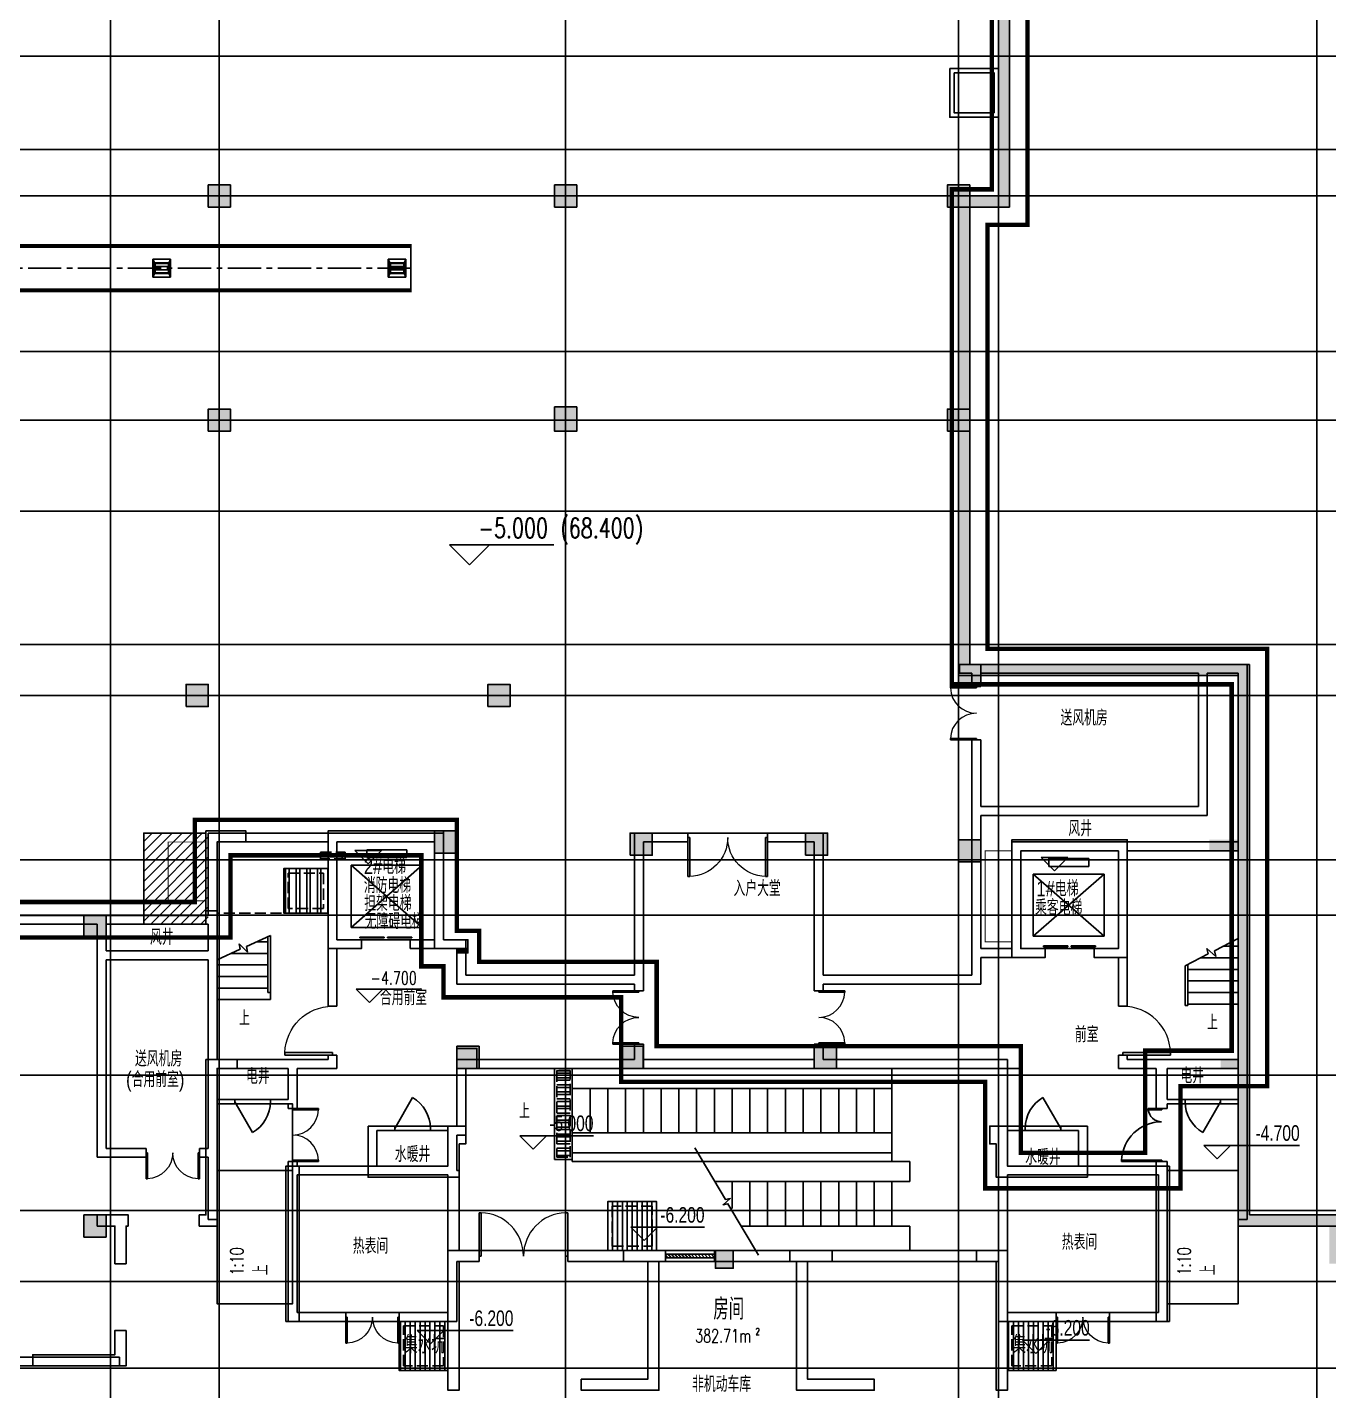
# Model space of a CAD drawing. Extents: x 369444 to 684549, y -549309 to 575337.
# Drawn here: x 578299 to 607611, y 222698 to 253407 of the extents above; entities that cross this region are included whole.
import ezdxf

# ---------------------------------------------------------------- set-up
doc = ezdxf.new("R2010")
doc.units = 0
doc.header["$LTSCALE"] = 1000
doc.header["$MEASUREMENT"] = 0
for name, pattern in [('__DASH', [0.35, 0.25, -0.1]), ('CENTER2', [1.125, 0.75, -0.125, 0.125, -0.125]), ('DASH', [0.35, 0.25, -0.1])]:
    doc.linetypes.add(name, pattern=pattern)
for name, color, linetype in [('COLUMN', 9, 'Continuous'), ('DIM_ELEV', 3, 'Continuous'), ('DIM_IDEN', 3, 'Continuous'), ('DIM_LEAD', 3, 'Continuous'), ('DIM_SYMB', 3, 'Continuous'), ('DOTE', 1, 'Continuous'), ('DUCT-排烟中心线', 5, 'CENTER2'), ('DUCT-排烟法兰', 4, 'Continuous'), ('DUCT-排烟管', 2, 'Continuous'), ('DUCT-排烟管端线', 4, 'Continuous'), ('EVTR', 2, 'Continuous'), ('HS-A-轮廓线-地下室', 3, 'DASH'), ('K-1看线', 123, 'Continuous'), ('PUB_HATCH', 8, 'Continuous'), ('PUB_TEXT', 7, 'Continuous'), ('SPACE', 7, 'Continuous'), ('STAIR', 2, 'Continuous'), ('WALL', 9, 'Continuous'), ('WINDOW', 4, 'Continuous'), ('二期轮廓线', 8, 'DASH'), ('剪力墙', 3, 'Continuous'), ('填充', 8, 'Continuous'), ('房间名称', 72, 'Continuous'), ('排水', 61, 'Continuous'), ('景观场地标高', 4, 'Continuous'), ('洞口上空图层', 211, 'Continuous'), ('砼墙', 151, 'Continuous'), ('车位编号1', 193, 'Continuous'), ('车库集水坑', 60, 'Continuous'), ('防火分区线', 7, 'Continuous'), ('集水坑图层', 125, 'Continuous'), ('风管标注', 3, 'Continuous')]:
    doc.layers.add(name, color=color, linetype=linetype)
doc.styles.add('_HNSJY', font='HNSJY-07.shx', dxfattribs={"width": 0.75, "bigfont": 'HNSJY-HZ.shx'})
doc.styles.add('_TCH_DIM', font='SIMPLEX', dxfattribs={"bigfont": 'GBCBIG'})
doc.styles.add('_TCH_SPACE', font='SIMPLEX', dxfattribs={"height": 5, "bigfont": 'GBCBIG'})
doc.styles.add('HNSJY', font='hnsjy-07.shx', dxfattribs={"width": 0.8, "bigfont": 'hnsjy-hz.shx'})

# ---------------------------------------------------------------- blocks, each defined once
blk = doc.blocks.new('5461g6hh')
at = {"layer": '车库集水坑', "lineweight": -2}
for points in [[(38490947914.04078, 3905346955.3685), (38490949014.04078, 3905346955.3685), (38490949014.04078, 3905345855.3685), (38490947914.04078, 3905345855.3685)], [(38490948014.04078, 3905346855.3685), (38490948914.04078, 3905346855.3685), (38490948914.04078, 3905345955.3685), (38490948014.04078, 3905345955.3685)]]:
    blk.add_lwpolyline(points, close=True, dxfattribs=at)
blk = doc.blocks.new('column500')
h = blk.add_hatch(color=0)
h.dxf.hatch_style = 1
h.paths.add_polyline_path([(-216381, -381440), (-215881, -381440), (-215881, -380940), (-216381, -380940)])
at = {"color": 0}
blk.add_lwpolyline([(-216381, -381440), (-215881, -381440), (-215881, -380940), (-216381, -380940)], close=True, dxfattribs=at)
blk = doc.blocks.new('pppmjkgdfg')
h = blk.add_hatch(color=0)
h.dxf.hatch_style = 1
h.paths.add_polyline_path([(38490942714, 3905318799), (38490942714, 3905319199), (38490943114, 3905319199), (38490943114, 3905318799)])
at = {"color": 0}
blk.add_lwpolyline([(38490942714, 3905318799), (38490942714, 3905319199), (38490943114, 3905319199), (38490943114, 3905318799)], close=True, dxfattribs=at)
blk = doc.blocks.new('550zhuziokjdfsg')
at = {"layer": 'COLUMN', "lineweight": -2, "ltscale": 6}
blk.add_hatch(color=256, dxfattribs=at).paths.add_polyline_path([(38494751395, 3903816098), (38494751895, 3903816098), (38494751895, 3903815548), (38494751395, 3903815548)])
at = {"color": 0}
blk.add_lwpolyline([(38494751395, 3903816098), (38494751895, 3903816098), (38494751895, 3903815548), (38494751395, 3903815548)], close=True, dxfattribs=at)
blk = doc.blocks.new('A$C7B9F235E')
at = {"layer": 'STAIR'}
for p, q in [((-9600, -450), (-9600, 0)), ((-2400, -450), (-2400, 0)), ((-2400, -450), (-9600, -450)), ((-9200, -450), (-9200, -1450)), ((-8800, -450), (-8800, -1450)), ((-8400, -450), (-8400, -1450)), ((-8000, -450), (-8000, -1450)), ((-7600, -450), (-7600, -1450)), ((-7200, -450), (-7200, -1450)), ((-6800, -450), (-6800, -1450)), ((-6400, -450), (-6400, -1450)), ((-6000, -450), (-6000, -1450)), ((-5600, -450), (-5600, -1450)), ((-5200, -450), (-5200, -1450)), ((-4800, -450), (-4800, -1450)), ((-4400, -450), (-4400, -1450)), ((-4000, -1450), (-4000, -450)), ((-3600, -450), (-3600, -1450)), ((-3200, -1450), (-3200, -450)), ((-2800, -1450), (-2800, -450)), ((-2400, -1450), (-2400, -450)), ((-2400, -450), (-2400, -1450)), ((-2400, -1450), (-9600, -1450)), ((-9600, -1900), (-9600, -1450)), ((-2400, -1450), (-2400, -1900)), ((-9600, -1900), (-2400, -1900)), ((-6657, -2100), (-2000, -2100)), ((-2000, -2550), (-2000, -2100)), ((-2000, -2550), (-6389, -2550)), ((-6000, -3155), (-6000, -2550)), ((-5600, -3550), (-5600, -2550)), ((-5200, -3550), (-5200, -2550)), ((-4800, -3550), (-4800, -2550)), ((-4400, -3550), (-4400, -2550)), ((-4000, -3550), (-4000, -2550)), ((-3600, -2550), (-3600, -3550)), ((-3200, -3550), (-3200, -2550)), ((-2800, -2550), (-2800, -3550)), ((-2400, -2550), (-2400, -3550)), ((-2000, -3550), (-5795, -3550)), ((-2000, -3550), (-2000, -4100))]:
    blk.add_line(p, q, dxfattribs=at)
blk = doc.blocks.new('A$C6AC34DE4')
at = {"layer": '集水坑图层', "linetype": '__DASH'}
for points in [[(0, -1600), (2500, -1600), (2500, 0), (0, 0)], [(100, -1500), (900, -1500), (900, -700), (100, -700)]]:
    blk.add_lwpolyline(points, close=True, dxfattribs=at)
at = {"layer": '集水坑图层'}
blk.add_lwpolyline([(0, -1600), (1000, -1600), (1000, -600), (0, -600)], close=True, dxfattribs=at)
blk = doc.blocks.new('$DORLIB2D$00000127')
at = {"color": 0}
for points in [[(-0.533, 0.795), (-0.533, 0.69)], [(-0.033, 0.795), (-0.533, 0.795)], [(-0.033, 0.69), (-0.533, 0.69)], [(-0.033, 0.795), (-0.033, 0.69)], [(0.533, 0.795), (0.033, 0.795)], [(0.033, 0.795), (0.033, 0.69)], [(0.533, 0.69), (0.033, 0.69)], [(0.533, 0.795), (0.533, 0.69)], [(0.5, 0.5), (-0.5, 0.5)]]:
    blk.add_lwpolyline(points, dxfattribs=at)
blk = doc.blocks.new('$DorLib2D$00000001')
for p, q in [((0.45, 0.975), (0.5, 0.975)), ((0.45, 0), (0.45, 0.975)), ((0.5, 0), (0.5, 0.975)), ((0.5, 0), (0.45, 0))]:
    blk.add_line(p, q)
at = {"lineweight": 13}
blk.add_arc((0.475, 0), 0.975, 91.4693, 180, dxfattribs=at)
blk = doc.blocks.new('$DORLIB2D$00000228')
at = {"color": 0, "lineweight": -2}
blk.add_line((0.5, 0), (0, 0.866), dxfattribs=at)
blk.add_arc((0.5, 0), 1, 120, 180, dxfattribs=at)
blk = doc.blocks.new('$DorLib2D$00000002')
for p, q in [((-0.5, 0), (-0.5, 0.4875)), ((-0.475, 0.4875), (-0.5, 0.4875)), ((-0.475, 0), (-0.475, 0.4875)), ((0.475, 0), (0.475, 0.4875)), ((0.475, 0.4875), (0.5, 0.4875)), ((0.5, 0), (0.5, 0.4875)), ((-0.5, 0), (-0.475, 0)), ((0.5, 0), (0.475, 0))]:
    blk.add_line(p, q)
at = {"lineweight": 13}
for centre, start, end in [((-0.4875, 0), 0, 88.53072), ((0.4875, 0), 91.46928, 180)]:
    blk.add_arc(centre, 0.4875, start, end, dxfattribs=at)
blk = doc.blocks.new('$DorLib2D$00000225')
at = {"color": 0}
for p, q in [((0.475, -0.001), (0.475, 0.752)), ((0.475, 0.752), (0.5, 0.752)), ((0.5, -0.001), (0.5, 0.752)), ((-0.5, 0), (-0.5, 0.252)), ((-0.475, 0.252), (-0.5, 0.252)), ((-0.475, 0), (-0.5, 0)), ((-0.475, 0), (-0.475, 0.252)), ((0.475, -0.001), (0.5, -0.001))]:
    blk.add_line(p, q, dxfattribs=at)
for centre, radius, start, end in [((0.505, -0.002), 0.755, 92.2493, 179.7238), ((-0.501, 0.003), 0.251, 359.7899, 84.0974)]:
    blk.add_arc(centre, radius, start, end, dxfattribs=at)
blk = doc.blocks.new('$WINLIB2D$00000039')
at = {"color": 0}
for points in [[(-0.5, 0.5), (-0.5, -0.5)], [(0.5, 0.5), (-0.5, 0.5)], [(0.5, -0.5), (0.5, 0.5)], [(-0.5, 0.167), (0.5, 0.167)], [(-0.452, -0.167), (-0.5, 0.084)], [(-0.384, -0.167), (-0.448, 0.167)], [(-0.316, -0.167), (-0.38, 0.167)], [(-0.248, -0.167), (-0.312, 0.167)], [(-0.18, -0.167), (-0.244, 0.167)], [(-0.112, -0.167), (-0.176, 0.167)], [(-0.044, -0.167), (-0.108, 0.167)], [(0.024, -0.167), (-0.04, 0.167)], [(0.092, -0.167), (0.028, 0.167)], [(0.16, -0.167), (0.096, 0.167)], [(0.228, -0.167), (0.164, 0.167)], [(0.296, -0.167), (0.232, 0.167)], [(0.364, -0.167), (0.3, 0.167)], [(0.432, -0.167), (0.368, 0.167)], [(0.5, -0.167), (0.436, 0.167)], [(-0.5, -0.167), (0.5, -0.167)], [(0.5, -0.5), (-0.5, -0.5)]]:
    blk.add_lwpolyline(points, dxfattribs=at)
blk = doc.blocks.new('N-风管')
at = {"color": 0}
for p, q in [((38489417081.045509, 3905342655.368634, 2600), (38489417129.045509, 3905342566.479745, 2600)), ((38489417481.045509, 3905342655.368634, 2600), (38489417081.045509, 3905342655.368634, 2600)), ((38489417081.045509, 3905342655.368634, 2600), (38489417081.045509, 3905342255.368634, 2600)), ((38489417441.045509, 3905342492.405671, 2600), (38489417129.045509, 3905342492.405671, 2600)), ((38489417441.045509, 3905342566.479745, 2600), (38489417481.045509, 3905342655.368634, 2600)), ((38489417481.045509, 3905342255.368634, 2600), (38489417481.045509, 3905342655.368634, 2600)), ((38489422381.008423, 3905342655.368634, 2600), (38489422429.008423, 3905342566.479745, 2600)), ((38489422781.008423, 3905342655.368634, 2600), (38489422381.008423, 3905342655.368634, 2600)), ((38489422381.008423, 3905342655.368634, 2600), (38489422381.008423, 3905342255.368634, 2600)), ((38489422741.008423, 3905342492.405671, 2600), (38489422429.008423, 3905342492.405671, 2600)), ((38489422741.008423, 3905342566.479745, 2600), (38489422781.008423, 3905342655.368634, 2600)), ((38489422781.008423, 3905342255.368634, 2600), (38489422781.008423, 3905342655.368634, 2600)), ((38489417081.045509, 3905342255.368634, 2600), (38489417129.045509, 3905342344.257523, 2600)), ((38489417441.045509, 3905342418.331597, 2600), (38489417129.045509, 3905342418.331597, 2600)), ((38489417481.045509, 3905342255.368634, 2600), (38489417441.045509, 3905342344.257523, 2600)), ((38489422381.008423, 3905342255.368634, 2600), (38489422429.008423, 3905342344.257523, 2600)), ((38489422741.008423, 3905342418.331597, 2600), (38489422429.008423, 3905342418.331597, 2600)), ((38489422781.008423, 3905342255.368634, 2600), (38489422741.008423, 3905342344.257523, 2600))]:
    blk.add_line(p, q, dxfattribs=at)
at = {"color": 0, "lineweight": 40}
for p, q in [((38489417129.045509, 3905342566.479745, 2600), (38489417129.045509, 3905342344.257523, 2600)), ((38489417129.045509, 3905342566.479745, 2600), (38489417441.045509, 3905342566.479745, 2600)), ((38489417441.045509, 3905342344.257523, 2600), (38489417441.045509, 3905342566.479745, 2600)), ((38489422429.008423, 3905342566.479745, 2600), (38489422429.008423, 3905342344.257523, 2600)), ((38489422429.008423, 3905342566.479745, 2600), (38489422741.008423, 3905342566.479745, 2600)), ((38489422741.008423, 3905342344.257523, 2600), (38489422741.008423, 3905342566.479745, 2600)), ((38489417129.045509, 3905342344.257523, 2600), (38489417441.045509, 3905342344.257523, 2600)), ((38489422429.008423, 3905342344.257523, 2600), (38489422741.008423, 3905342344.257523, 2600))]:
    blk.add_line(p, q, dxfattribs=at)
at = {"color": 0, "linetype": 'Continuous'}
for p, q in [((38489417481.045509, 3905342255.368634, 2600), (38489417081.045509, 3905342255.368634, 2600)), ((38489422781.008423, 3905342255.368634, 2600), (38489422381.008423, 3905342255.368634, 2600))]:
    blk.add_line(p, q, dxfattribs=at)
at = {"layer": 'DUCT-排烟中心线', "color": 0}
blk.add_line((38489422897.127274, 3905342455.368743), (38489410180.783508, 3905342455.368564), dxfattribs=at)
at = {"layer": 'DUCT-排烟法兰', "color": 0}
blk.add_line((38489422897.227257, 3905342995.368743), (38489422897.227257, 3905341915.368743), dxfattribs=at)
at = {"layer": 'DUCT-排烟管', "color": 0, "const_width": 90}
for points in [[(38489422897.127258, 3905342955.368743), (38489410180.783501, 3905342955.368564)], [(38489410180.783524, 3905341955.368564), (38489422897.127274, 3905341955.368743)]]:
    blk.add_lwpolyline(points, dxfattribs=at)
at = {"layer": 'DUCT-排烟管端线', "color": 0}
blk.add_line((38489422897.127274, 3905341955.368743), (38489422897.127258, 3905342955.368743), dxfattribs=at)

msp = doc.modelspace()

# ---------------------------------------------------------------- hatches: boundary and pattern name
at = {"layer": 'PUB_HATCH', "linetype": 'ByBlock'}
for points in [[(600424.5, 259157), (600174.5, 259407), (600174.5, 249607.4), (600424.5, 249357.4)], [(599524.5, 249357.4), (599274.5, 249607.4), (599274.5, 238807), (599524.5, 239057)], [(600424.5, 249357.4), (600174.5, 249607.4), (599274.5, 249607.4), (599524.5, 249357.4)], [(605574.5, 238807), (605824.5, 239057), (599524.5, 239057), (599274.5, 238807)], [(605824.5, 239057), (605574.5, 238807), (605574.5, 226407), (605824.5, 226657)], [(605824.5, 226657), (605574.5, 226407), (614174.5, 226407), (614174.5, 226657)]]:
    msp.add_hatch(color=256, dxfattribs=at).paths.add_polyline_path(points)
at = {"layer": 'WINDOW'}
h = msp.add_hatch(dxfattribs=at)
h.set_pattern_fill('ANSI31', color=8, scale=70, angle=45)
h.set_pattern_definition([(90, (274329.14, -383473.44), (-111.125, 2e-14), [])])
h.paths.add_polyline_path([(592474.5, 225857), (591374.5, 225857), (591374.5, 226957), (592474.5, 226957)])
h = msp.add_hatch(dxfattribs=at)
h.set_pattern_fill('ANSI31', color=8, scale=70, angle=45)
h.set_pattern_definition([(90, (268329.14, -386173.44), (-111.125, 2e-14), [])])
h.paths.add_polyline_path([(586674.5, 223157), (587774.5, 223157), (587774.5, 224257), (586674.5, 224257)])
h = msp.add_hatch(dxfattribs=at)
h.set_pattern_fill('ANSI31', color=8, scale=70, angle=45)
h.set_pattern_definition([(90, (282029.14, -386173.44), (-111.125, 2e-14), [])])
h.paths.add_polyline_path([(600374.5, 223157), (601474.5, 223157), (601474.5, 224257), (600374.5, 224257)])
at = {"layer": '剪力墙'}
h = msp.add_hatch(dxfattribs=at)
h.set_pattern_fill('ANSI31', color=1, scale=100)
h.set_pattern_definition([(45, (365998.08, -201222.58), (-112.2532, 112.2532), [])])
h.paths.add_polyline_path([(580924, 235257), (582374.5, 235257), (582374.5, 233204.5), (580924, 233204.5)])
at = {"layer": '填充'}
h = msp.add_hatch(color=256, dxfattribs=at)
h.dxf.hatch_style = 1
h.paths.add_polyline_path([(605824.5, 235107), (605824.5, 236857), (605574.5, 236857), (605574.5, 235107), (604924.5, 235107), (604924.5, 234857), (605574.5, 234857), (605574.5, 230157), (605174.5, 230157), (605174.5, 229957), (605574.5, 229957), (605574.5, 226407), (607624.5, 226407), (607624.5, 225557), (607874.5, 225557), (607874.5, 226407), (611224.5, 226407), (611224.5, 224657), (611474.5, 224657), (611474.5, 226407), (614174.5, 226407), (614174.5, 223507), (613774.5, 223507), (613774.5, 223257), (614174.5, 223257), (614174.5, 217357), (610924.5, 217357), (610924.5, 218607), (610924.5, 221257), (610674.5, 221257), (610674.5, 218357), (607874.5, 218357), (607874.5, 222157), (607624.5, 222157), (607624.5, 218357), (604024.5, 218357), (604024.5, 222157), (603724.5, 222157), (603724.5, 218357), (600374.5, 218357), (600374.5, 221557), (600124.5, 221557), (600124.5, 218607), (600024.5, 218607), (600024.5, 218357), (600124.5, 218357), (600124.5, 218107), (600393.4, 218107), (600424.5, 218107), (603724.5, 218107), (607874.5, 218107), (610674.5, 218107), (610674.5, 217107), (614474.5, 217107), (614474.5, 223507), (614474.5, 226657), (611474.5, 226657), (607874.5, 226657), (605824.5, 226657), (605824.5, 229957)])
h = msp.add_hatch(color=256, dxfattribs=at)
h.dxf.hatch_style = 1
h.paths.add_polyline_path([(587974.5, 232657), (587974.5, 232557), (588224.5, 232557), (588224.5, 232657)])
at = {"layer": '排水', "linetype": 'DASH'}
h = msp.add_hatch(dxfattribs=at)
h.set_pattern_fill('STEEL', color=252, scale=100, angle=315)
h.set_pattern_definition([(360, (684406, -77016.07), (3e-14, 158.75), []), (360, (684462.13, -76959.94), (3e-14, 158.75), [])])
h.paths.add_polyline_path([(590524.5, 229907), (590224.5, 229907), (590224.5, 227957), (590524.5, 227957)])
at = {"layer": '车位编号1', "ltscale": 6}
msp.add_hatch(color=256, dxfattribs=at).paths.add_polyline_path([(599774.5, 238557), (599774.5, 239057), (599274.5, 239057), (599274.5, 238557)])
msp.add_hatch(color=256, dxfattribs=at).paths.add_polyline_path([(599774.5, 238557), (599774.5, 239057), (599274.5, 239057), (599274.5, 238557)])
at = {"layer": '集水坑图层'}
h = msp.add_hatch(dxfattribs=at)
h.set_pattern_fill('ANSI32', color=256, scale=50, angle=45, style=0)
h.set_pattern_definition([(270, (265269.07, 124904.42), (-238.125, -6e-14), []), (270, (265348.45, 124825.04), (-238.125, -6e-14), [])])
h.paths.add_polyline_path([(585074.5, 233457), (585074.5, 233957), (585074.5, 234457), (584074.5, 234457), (584074.5, 233457)])

# ---------------------------------------------------------------- linework, layer by layer
at = {"layer": 'DIM_ELEV'}
for p, q in [((585976.8, 234568.7), (585676.8, 234868.7)), ((585676.8, 234868.7), (586276.8, 234868.7)), ((585976.8, 234568.7), (586276.8, 234868.7)), ((601432.7, 234407), (601132.7, 234707)), ((601732.7, 234707), (601132.7, 234707)), ((601432.7, 234407), (601732.7, 234707)), ((586004, 231440.3), (585704, 231740.3)), ((585704, 231740.3), (587159.5, 231740.3)), ((586004, 231440.3), (586304, 231740.3)), ((589692.1, 228141), (589392.1, 228441)), ((589392.1, 228441), (591049, 228441)), ((589692.1, 228141), (589992.1, 228441)), ((605098, 227922.4), (604798, 228222.4)), ((604798, 228222.4), (606953.5, 228222.4)), ((605098, 227922.4), (605398, 228222.4)), ((592192.9, 226078.4), (591892.9, 226378.4)), ((591892.9, 226378.4), (593549.7, 226378.4)), ((592192.9, 226078.4), (592492.9, 226378.4)), ((587383.3, 223751.2), (587083.3, 224051.2)), ((587083.3, 224051.2), (589246.3, 224051.2)), ((587383.3, 223751.2), (587683.3, 224051.2)), ((601017, 223534.7), (600717, 223834.7)), ((600717, 223834.7), (602225.1, 223834.7)), ((601017, 223534.7), (601317, 223834.7))]:
    msp.add_line(p, q, dxfattribs=at)
at = {"layer": 'DIM_IDEN'}
msp.add_circle((584391.9, 234308.5), 0, dxfattribs=at)
at = {"layer": 'DIM_LEAD', "const_width": 40}
msp.add_lwpolyline([(585393.6, 234715.9, 1), (585393.6, 234755.9, 1)], format="xyb", close=True, dxfattribs=at)
at = {"layer": 'DIM_SYMB'}
for points in [[(583174.5, 231377, 0, 0, 0), (583174.5, 232247, 80, 0, 0), (583174.5, 232547, 0, 0, 0)], [(604974.5, 231277, 0, 0, 0), (604974.5, 232147, 80, 0, 0), (604974.5, 232447, 0, 0, 0)], [(589691.5, 229002.1, 0, 0, 0), (599163.8, 229002.1, 0, 0, 0), (599163.8, 227001, 0, 0, 0), (594523, 227001, 80, 0, 0), (594223, 227001, 0, 0, 0)], [(583272.2, 225296.1, 0, 0, 0), (583272.2, 226157.5, 80, 0, 0), (583272.2, 226457.5, 0, 0, 0)], [(604606.4, 225296.1, 0, 0, 0), (604606.4, 226157.5, 80, 0, 0), (604606.4, 226457.5, 0, 0, 0)]]:
    msp.add_lwpolyline(points, format="xyseb", dxfattribs=at)
msp.add_lwpolyline([(594769.9, 225749), (594081.2, 226908.6), (593971.4, 226887.9), (594133, 227026.9), (594023.7, 227005.3), (593335, 228164.9)], dxfattribs=at)
at = {"layer": 'DOTE', "color": 8}
for p, q in [((580174.5, 59364.2), (580174.5, 476704.8)), ((582624.5, 59364.2), (582624.5, 476704.8)), ((590424.5, 59364.2), (590424.5, 476704.8)), ((599274.5, 59364.2), (599274.5, 476704.8)), ((607344.5, 59364.2), (607344.5, 476704.8)), ((600174.5, 59364.2), (600174.5, 261807))]:
    msp.add_line(p, q, dxfattribs=at)
at = {"layer": 'DOTE', "color": 8, "lineweight": -2}
for p, q in [((377844.4, 252757), (624570.9, 252757)), ((377844.4, 250657), (624570.9, 250657)), ((377844.4, 249607), (624570.9, 249607)), ((377844.4, 246107), (624570.9, 246107)), ((377844.4, 244557), (624570.9, 244557)), ((377844.4, 242507), (624570.9, 242507)), ((377844.4, 239507), (624570.9, 239507)), ((377844.4, 238357), (624570.9, 238357)), ((377844.4, 234657), (624570.9, 234657)), ((377844.4, 233407), (624570.9, 233407)), ((377844.4, 229807), (624570.9, 229807)), ((377844.4, 226757), (624570.9, 226757)), ((377844.4, 225157), (624570.9, 225157)), ((377844.4, 223207), (624570.9, 223207))]:
    msp.add_line(p, q, dxfattribs=at)
at = {"layer": 'EVTR'}
for p, q in [((585944.5, 234883.1, 0), (586844.5, 234883.1, 0)), ((585944.5, 234708.1, 0), (585944.5, 234883.1, 0)), ((586844.5, 234708.1, 0), (585944.5, 234708.1, 0)), ((586844.5, 234883.1, 0), (586844.5, 234708.1, 0)), ((602204.5, 234683.1, 0), (601304.5, 234683.1, 0)), ((601304.5, 234683.1, 0), (601304.5, 234508.1, 0)), ((602204.5, 234508.1, 0), (602204.5, 234683.1, 0)), ((587194.5, 233133.1, 0), (585594.5, 234533.1, 0)), ((587194.5, 234533.1, 0), (585594.5, 233133.1, 0)), ((585594.5, 234533.1, 0), (587194.5, 234533.1, 0)), ((585594.5, 233133.1, 0), (585594.5, 234533.1, 0)), ((587194.5, 234533.1, 0), (587194.5, 233133.1, 0)), ((600954.5, 232933.1, 0), (602554.5, 234333.1, 0)), ((600954.5, 234333.1, 0), (602554.5, 232933.1, 0)), ((602554.5, 234333.1, 0), (600954.5, 234333.1, 0)), ((600954.5, 234333.1, 0), (600954.5, 232933.1, 0)), ((601304.5, 234508.1, 0), (602204.5, 234508.1, 0)), ((602554.5, 232933.1, 0), (602554.5, 234333.1, 0)), ((587194.5, 233133.1, 0), (585594.5, 233133.1, 0)), ((600954.5, 232933.1, 0), (602554.5, 232933.1, 0))]:
    msp.add_line(p, q, dxfattribs=at)
at = {"layer": 'HS-A-轮廓线-地下室', "lineweight": -2, "ltscale": 8}
msp.add_lwpolyline([(599524.5, 178957), (599524.5, 204707), (600424.5, 204707), (600424.5, 218107), (610674.5, 218107), (610674.5, 217107), (610674.5, 217107), (614474.5, 217107), (614474.5, 226657), (605824.5, 226657), (605824.5, 239057), (599524.5, 239057), (599524.5, 249357.4), (600424.5, 249357.4), (600424.5, 259157)], dxfattribs=at)
at = {"layer": 'K-1看线', "linetype": 'DASH', "elevation": 0}
msp.add_lwpolyline([(585462.6, 234829.4), (585462.6, 234679.4), (584901, 234679.4), (584901, 234829.4)], close=True, dxfattribs=at)
msp.add_lwpolyline([(585462.6, 234829.4), (585462.6, 234679.4), (584901, 234679.4), (584901, 234829.4)], close=True, dxfattribs=at)
at = {"layer": 'STAIR'}
for p, q in [((583774.5, 232950.7), (583238.1, 232706)), ((583459.5, 232807), (583714.5, 232807)), ((583714.5, 231667), (583714.5, 232923.3)), ((583774.5, 231667), (583774.5, 232950.7)), ((583774.5, 231667), (583774.5, 232950.7)), ((605574.5, 232884.9), (605036.7, 232608.9)), ((605574.5, 231407), (605574.5, 232884.9)), ((583092.7, 232639.7), (582574.5, 232403.3)), ((582889.5, 232547), (583714.5, 232547)), ((583260.4, 232572.8), (583071.8, 232764.6)), ((583071.8, 232764.6), (583092.7, 232639.7)), ((583238.1, 232706), (583260.4, 232572.8)), ((604894.6, 232536), (604374.5, 232269.1)), ((605065.1, 232476.9), (604867.9, 232659.8)), ((604867.9, 232659.8), (604894.6, 232536)), ((605036.7, 232608.9), (605065.1, 232476.9)), ((605227.8, 232707), (605574.5, 232707)), ((582574.5, 231507), (582574.5, 232403.3)), ((582574.5, 232287), (583714.5, 232287)), ((604374.5, 231407), (604374.5, 232269.1)), ((604374.5, 231377), (604374.5, 232269.1)), ((604434.5, 231377), (604434.5, 232299.8)), ((604434.5, 232187), (605574.5, 232187)), ((604721.2, 232447), (605574.5, 232447)), ((582574.5, 232027), (583714.5, 232027)), ((604434.5, 231927), (605574.5, 231927)), ((582574.5, 231767), (583714.5, 231767)), ((583714.5, 231667), (583774.5, 231667)), ((583774.5, 231507), (583774.5, 231667)), ((604434.5, 231667), (605574.5, 231667)), ((582574.5, 231507), (583774.5, 231507)), ((604374.5, 231377), (604434.5, 231377)), ((604434.5, 231407), (605574.5, 231407))]:
    msp.add_line(p, q, dxfattribs=at)
msp.add_lwpolyline([(582574.5, 227657), (584274.5, 227657), (584274.5, 229157), (582574.5, 229157)], close=True, dxfattribs=at)
for points in [[(582574.5, 227657), (582574.5, 224657), (584274.5, 224657), (584274.5, 227657), (582574.5, 227657)], [(603974.5, 227657), (603974.5, 224657), (605574.5, 224657), (605574.5, 227657), (603974.5, 227657)]]:
    msp.add_lwpolyline(points, dxfattribs=at)
at = {"layer": 'WALL', "linetype": 'ByBlock'}
for p, q in [((600174.5, 259407), (600174.5, 249607.4)), ((600424.5, 259157), (600424.5, 249357.4)), ((599274.5, 249607.4), (599274.5, 238807)), ((600174.5, 249607.4), (599274.5, 249607.4)), ((599524.5, 249357.4), (599524.5, 239057)), ((600424.5, 249357.4), (599524.5, 249357.4)), ((605824.5, 239057), (599524.5, 239057)), ((605824.5, 239057), (605824.5, 226657)), ((605574.5, 238807), (599274.5, 238807)), ((605574.5, 238807), (605574.5, 226407)), ((605824.5, 226657), (614174.5, 226657)), ((605574.5, 226407), (614174.5, 226407))]:
    msp.add_line(p, q, dxfattribs=at)
at = {"layer": 'WALL'}
for p, q in [((599674.5, 239057), (599294.5, 239057)), ((599294.5, 238857), (599294.5, 239057)), ((604774.5, 239057), (599674.5, 239057)), ((605774.5, 239057), (604774.5, 239057)), ((605774.5, 239057), (605774.5, 234957)), ((599574.5, 238857), (599294.5, 238857)), ((599574.5, 238857), (599574.5, 238557)), ((599774.5, 238557), (599774.5, 238857)), ((604674.5, 238857), (599774.5, 238857)), ((604674.5, 238857), (604674.5, 235857)), ((604874.5, 238857), (604874.5, 235657)), ((605574.5, 238857), (604874.5, 238857)), ((605574.5, 238857), (605574.5, 235057)), ((599574.5, 238557), (599774.5, 238557)), ((599774.5, 237357), (599574.5, 237357)), ((599574.5, 237357), (599574.5, 235757)), ((599774.5, 235857), (599774.5, 237357)), ((599774.5, 235857), (604674.5, 235857)), ((599574.5, 232557), (599574.5, 235757)), ((599774.5, 235657), (604874.5, 235657)), ((599774.5, 232657), (599774.5, 235657)), ((585174.5, 235257), (582374.5, 235257)), ((582374.5, 233404.5), (582374.5, 235257)), ((587674.5, 235257), (585174.5, 235257)), ((587674.5, 232857), (587674.5, 235257)), ((591974.5, 235257), (591974.5, 232057)), ((593174.5, 235257), (591974.5, 235257)), ((593174.5, 235057), (593174.5, 235257)), ((596224.5, 235257), (594974.5, 235257)), ((594974.5, 235257), (594974.5, 235057)), ((596224.5, 235257), (596224.5, 232057)), ((585074.5, 235057), (582574.5, 235057)), ((582574.5, 233304.5), (582574.5, 235057)), ((585074.5, 232757), (585074.5, 235057)), ((587474.5, 235057), (585274.5, 235057)), ((585274.5, 232857), (585274.5, 235057)), ((587474.5, 232857), (587474.5, 235057)), ((592174.5, 235057), (592174.5, 231957)), ((592174.5, 235057), (593174.5, 235057)), ((594974.5, 235057), (596024.5, 235057)), ((596024.5, 235057), (596024.5, 231957)), ((600474.5, 235057), (602974.5, 235057)), ((600474.5, 232657), (600474.5, 235057)), ((602974.5, 235057), (605574.5, 235057)), ((605774.5, 230057), (605774.5, 234957)), ((600674.5, 234857), (602874.5, 234857)), ((600674.5, 232657), (600674.5, 234857)), ((602874.5, 232657), (602874.5, 234857)), ((603074.5, 234857), (605574.5, 234857)), ((603074.5, 232557), (603074.5, 234857)), ((605574.5, 230157), (605574.5, 234857)), ((579974.5, 233404.5), (577274.5, 233404.5)), ((582374.5, 233404.5), (579974.5, 233404.5)), ((579874.5, 233204.5), (577374.5, 233204.5)), ((579874.5, 232504.5), (579874.5, 233204.5)), ((582374.5, 233204.5), (580074.5, 233204.5)), ((580074.5, 232604.5), (580074.5, 233204.5)), ((582374.5, 232604.5), (582374.5, 233204.5)), ((582574.5, 232504.5), (582574.5, 233304.5)), ((585824.5, 232857), (585274.5, 232857)), ((585824.5, 232657), (585824.5, 232857)), ((587474.5, 232857), (586924.5, 232857)), ((586924.5, 232857), (586924.5, 232657)), ((588174.5, 232857), (587674.5, 232857)), ((588174.5, 232057), (588174.5, 232857)), ((579874.5, 227957), (579874.5, 232504.5)), ((582374.5, 232604.5), (580074.5, 232604.5)), ((582574.5, 230157), (582574.5, 232504.5)), ((585074.5, 232757), (585074.5, 231357)), ((585274.5, 232657), (585824.5, 232657)), ((585274.5, 231357), (585274.5, 232657)), ((586924.5, 232657), (587574.5, 232657)), ((587974.5, 232657), (587574.5, 232657)), ((587974.5, 231857), (587974.5, 232657)), ((599574.5, 232057), (599574.5, 232557)), ((599774.5, 232657), (600474.5, 232657)), ((601224.5, 232657), (600674.5, 232657)), ((601224.5, 232457), (601224.5, 232657)), ((602874.5, 232657), (602324.5, 232657)), ((602324.5, 232657), (602324.5, 232457)), ((603074.5, 231357), (603074.5, 232557)), ((580074.5, 228157), (580074.5, 232404.5)), ((582374.5, 232404.5), (580074.5, 232404.5)), ((582374.5, 230057), (582374.5, 232404.5)), ((599774.5, 231857), (599774.5, 232457)), ((599774.5, 232457), (600574.5, 232457)), ((600574.5, 232457), (601224.5, 232457)), ((602324.5, 232457), (602874.5, 232457)), ((602874.5, 232457), (602874.5, 231357)), ((588174.5, 232057), (591974.5, 232057)), ((592174.5, 231707), (592174.5, 231957)), ((596024.5, 231957), (596024.5, 231707)), ((596224.5, 232057), (599574.5, 232057)), ((587974.5, 231857), (591974.5, 231857)), ((591974.5, 231857), (591974.5, 231707)), ((591974.5, 231707), (592174.5, 231707)), ((596024.5, 231707), (596224.5, 231707)), ((596224.5, 231707), (596224.5, 231857)), ((596224.5, 231857), (599774.5, 231857)), ((585074.5, 231357), (585274.5, 231357)), ((602874.5, 231357), (603074.5, 231357)), ((592174.5, 230507), (591974.5, 230507)), ((591974.5, 230507), (591974.5, 230157)), ((592174.5, 230157), (592174.5, 230507)), ((596224.5, 230507), (596024.5, 230507)), ((596024.5, 230507), (596024.5, 230157)), ((596224.5, 230157), (596224.5, 230507)), ((582374.5, 229257), (582374.5, 230057)), ((584274.5, 230157), (582574.5, 230157)), ((585074.5, 230157), (584274.5, 230157)), ((585274.5, 230257), (585074.5, 230257)), ((585074.5, 230257), (585074.5, 230157)), ((585274.5, 229957), (585274.5, 230257)), ((587974.5, 230157), (591974.5, 230157)), ((587974.5, 230157), (587974.5, 228657)), ((592174.5, 230157), (596024.5, 230157)), ((596224.5, 230157), (600374.5, 230157)), ((600374.5, 228657), (600374.5, 230157)), ((603074.5, 230257), (602874.5, 230257)), ((602874.5, 230257), (602874.5, 229957)), ((603074.5, 230157), (603074.5, 230257)), ((603074.5, 230157), (603874.5, 230157)), ((603874.5, 230157), (605574.5, 230157)), ((605774.5, 229257), (605774.5, 230057)), ((584174.5, 229957), (582574.5, 229957)), ((582574.5, 229257), (582574.5, 229957)), ((584174.5, 229257), (584174.5, 229957)), ((584374.5, 229257), (584374.5, 229957)), ((585274.5, 229957), (584374.5, 229957)), ((588174.5, 229957), (592074.5, 229957)), ((588174.5, 229957), (588174.5, 228457)), ((592074.5, 229957), (596124.5, 229957)), ((596124.5, 229957), (600174.5, 229957)), ((600174.5, 228557), (600174.5, 229957)), ((602874.5, 229957), (603724.5, 229957)), ((603724.5, 229257), (603724.5, 229957)), ((603974.5, 229257), (603974.5, 229957)), ((603974.5, 229957), (605574.5, 229957)), ((605574.5, 229257), (605574.5, 229957)), ((582374.5, 228157), (582374.5, 229257)), ((582974.3, 229257), (582574.5, 229257)), ((582574.5, 229157), (582974.3, 229157)), ((582574.5, 228057), (582574.5, 229157)), ((582974.3, 229157), (582974.3, 229257)), ((584174.5, 229257), (583774.3, 229257)), ((583774.3, 229257), (583774.3, 229157)), ((583774.3, 229157), (584174.5, 229157)), ((584174.5, 229157), (584174.5, 229057)), ((584374.5, 229057), (584374.5, 229257)), ((603724.5, 229257), (603724.5, 229057)), ((604374.5, 229257), (603974.5, 229257)), ((603974.5, 229157), (604374.5, 229157)), ((603974.5, 229057), (603974.5, 229157)), ((604374.5, 229157), (604374.5, 229257)), ((605574.5, 229257), (605174.5, 229257)), ((605174.5, 229257), (605174.5, 229157)), ((605174.5, 229157), (605574.5, 229157)), ((605574.5, 226557), (605574.5, 229157)), ((605774.5, 226557), (605774.5, 229257)), ((584174.5, 229057), (584374.5, 229057)), ((603724.5, 229057), (603974.5, 229057)), ((585974.5, 227757), (585974.5, 228657)), ((586577.4, 228657), (585974.5, 228657)), ((586174.5, 227757), (586174.5, 228557)), ((586174.5, 228557), (586577.4, 228557)), ((586577.4, 228557), (586577.4, 228657)), ((587874.5, 228657), (587377.4, 228657)), ((587377.4, 228657), (587377.4, 228557)), ((587377.4, 228557), (587774.5, 228557)), ((587774.5, 227757), (587774.5, 228557)), ((587874.5, 228657), (587974.5, 228657)), ((600174.5, 227657), (600174.5, 228557)), ((600774.5, 228657), (600374.5, 228657)), ((600374.5, 227757), (600374.5, 228557)), ((600374.5, 228557), (600774.5, 228557)), ((600774.5, 228557), (600774.5, 228657)), ((602174.5, 228657), (601574.5, 228657)), ((601574.5, 228657), (601574.5, 228557)), ((601574.5, 228557), (601974.5, 228557)), ((601974.5, 227757), (601974.5, 228557)), ((602174.5, 227757), (602174.5, 228657)), ((587974.5, 228457), (588174.5, 228457)), ((587974.5, 227657), (587974.5, 228457)), ((579874.5, 227957), (580974.7, 227957)), ((580974.7, 228157), (580074.5, 228157)), ((580974.7, 227957), (580974.7, 228157)), ((582374.5, 228157), (582174.7, 228157)), ((582174.7, 228157), (582174.7, 227957)), ((582174.7, 227957), (582374.5, 227957)), ((582374.5, 226557), (582374.5, 227957)), ((582574.5, 226557), (582574.5, 228057)), ((590574.5, 228057), (597774.5, 228057)), ((590574.5, 228057), (590574.5, 227857)), ((597774.5, 228057), (597774.5, 227857)), ((584374.5, 227857), (584174.5, 227857)), ((584174.5, 227857), (584174.5, 227657)), ((584174.5, 224257), (584174.5, 227657)), ((584374.5, 227757), (584374.5, 227857)), ((585974.5, 227757), (584374.5, 227757)), ((587774.5, 227757), (586174.5, 227757)), ((588024.5, 227657), (587974.5, 227657)), ((588024.5, 225857), (588024.5, 227657)), ((590574.5, 227857), (597774.5, 227857)), ((600174.5, 225857), (600174.5, 227657)), ((600374.5, 227757), (601974.5, 227757)), ((602174.5, 227757), (603724.5, 227757)), ((603974.5, 227857), (603724.5, 227857)), ((603724.5, 227857), (603724.5, 227757)), ((603974.5, 227657), (603974.5, 227857)), ((603974.5, 224257), (603974.5, 227657)), ((584374.5, 224457), (584374.5, 227557)), ((586074.5, 227557), (584374.5, 227557)), ((587774.5, 227557), (586074.5, 227557)), ((587774.5, 225757), (587774.5, 227557)), ((600374.5, 227557), (602074.5, 227557)), ((600374.5, 225757), (600374.5, 227557)), ((602074.5, 227557), (603774.5, 227557)), ((603774.5, 224457), (603774.5, 227557)), ((582374.5, 226557), (582574.5, 226557)), ((605574.5, 226557), (605774.5, 226557)), ((587774.5, 224457), (587774.5, 225757)), ((588474.6, 225857), (588024.5, 225857)), ((588474.6, 225607), (588474.6, 225857)), ((592674.5, 225857), (590474.6, 225857)), ((590474.6, 225857), (590474.6, 225607)), ((592674.5, 225607), (592674.5, 225857)), ((600174.5, 225857), (593774.5, 225857)), ((593774.5, 225857), (593774.5, 225607)), ((600374.5, 224457), (600374.5, 225757)), ((587974.5, 224257), (587974.5, 225607)), ((587974.5, 225607), (588474.6, 225607)), ((590474.6, 225607), (592674.5, 225607)), ((593774.5, 225607), (600174.5, 225607)), ((600174.5, 224257), (600174.5, 225607)), ((584174.5, 224257), (585474.5, 224257)), ((585474.5, 224457), (584374.5, 224457)), ((585474.5, 224257), (585474.5, 224457)), ((587774.5, 224457), (586674.5, 224457)), ((586674.5, 224457), (586674.5, 224257)), ((586674.5, 224257), (587974.5, 224257)), ((600174.5, 224257), (601474.5, 224257)), ((601474.5, 224457), (600374.5, 224457)), ((601474.5, 224257), (601474.5, 224457)), ((603774.5, 224457), (602674.5, 224457)), ((602674.5, 224457), (602674.5, 224257)), ((602674.5, 224257), (603974.5, 224257)), ((577374.5, 223457), (580374.5, 223457)), ((580374.5, 223457), (580374.5, 223257)), ((577474.5, 223257), (580374.5, 223257))]:
    msp.add_line(p, q, dxfattribs=at)
at = {"layer": 'WINDOW'}
for p, q in [((593174.5, 235257, 0), (594974.5, 235257, 0)), ((583774.3, 229257, 0), (582974.3, 229257, 0)), ((583774.3, 229157, 0), (582974.3, 229157, 0)), ((604374.5, 229257, 0), (605174.5, 229257, 0)), ((604374.5, 229157, 0), (605174.5, 229157, 0)), ((587377.4, 228657, 0), (586577.4, 228657, 0)), ((587377.4, 228557, 0), (586577.4, 228557, 0)), ((600774.5, 228657, 0), (601574.5, 228657, 0)), ((600774.5, 228557, 0), (601574.5, 228557, 0)), ((588474.6, 225857), (590474.6, 225857)), ((586674.5, 224457), (585474.5, 224457)), ((586674.5, 224257), (585474.5, 224257)), ((602674.5, 224457), (601474.5, 224457)), ((602674.5, 224257), (601474.5, 224257))]:
    msp.add_line(p, q, dxfattribs=at)
at = {"layer": '二期轮廓线', "ltscale": 6}
msp.add_lwpolyline([(380274.6, 203357), (599524.6, 203357), (599524.6, 204707), (600424.6, 204707), (600424.6, 218107), (610674.6, 218107), (610674.6, 217107), (610674.6, 217107), (614474.6, 217107), (614474.6, 226657), (605824.6, 226657), (605824.6, 239057), (599524.6, 239057), (599524.6, 249357.4), (600424.6, 249357.4), (600424.6, 259157)], dxfattribs=at)
at = {"layer": '排水'}
msp.add_lwpolyline([(590574.5, 227907), (590574.5, 229957), (590174.5, 229957), (590174.5, 227907)], close=True, dxfattribs=at)
at = {"layer": '排水', "linetype": 'DASH'}
msp.add_lwpolyline([(590524.5, 227957), (590524.5, 229907), (590224.5, 229907), (590224.5, 227957)], close=True, dxfattribs=at)
at = {"layer": '景观场地标高'}
for p, q in [((588258.8, 241298.1), (587808.8, 241748.1)), ((587808.8, 241748.1), (590156.3, 241748.1)), ((588258.8, 241298.1), (588708.8, 241748.1))]:
    msp.add_line(p, q, dxfattribs=at)
at = {"layer": '洞口上空图层'}
msp.add_lwpolyline([(580924, 233204.5), (582324.5, 233204.5), (582324.5, 235257), (580924, 235257)], close=True, dxfattribs=at)
at = {"layer": '洞口上空图层', "linetype": 'DASH', "const_width": 20}
for points in [[(581474.5, 235057), (582324.5, 235057), (582324.5, 233732), (581474.5, 233732)], [(599874.5, 234857), (600474.5, 234857), (600474.5, 232807.5), (599874.5, 232807.5)]]:
    msp.add_lwpolyline(points, close=True, dxfattribs=at)
at = {"layer": '砼墙', "color": 5, "ltscale": 1}
for points in [[(599774.5, 238557), (599774.5, 239057), (599274.5, 239057), (599274.5, 238557)], [(583224.5, 235057), (582574.5, 235057), (582574.5, 233507), (582324.5, 233507), (582324.5, 235307), (583224.5, 235307)], [(602874.5, 234857), (600674.5, 234857), (600674.5, 232657), (601224.5, 232657), (601224.5, 232457), (600474.5, 232457), (600474.5, 235107), (603074.5, 235107), (603074.5, 232457), (602324.5, 232457), (602324.5, 232657), (602874.5, 232657)], [(588424.5, 229957), (588424.5, 230407), (587974.5, 230407), (587974.5, 229957)], [(592174.5, 229957), (592174.5, 230457), (591674.5, 230457), (591674.5, 229957)], [(596524.5, 229957), (596524.5, 230457), (596024.5, 230457), (596024.5, 229957)], [(600674.5, 229957), (600674.5, 230457), (600174.5, 230457), (600174.5, 229957)], [(582574.5, 226407), (582174.5, 226407), (582174.5, 226657), (582324.5, 226657), (582324.5, 230157), (583024.5, 230157), (583024.5, 229957), (582574.5, 229957)], [(588024.5, 228257), (588174.5, 228257), (588174.5, 228657), (587774.5, 228657), (587774.5, 228257), (587774.5, 227757), (585974.5, 227757), (585974.5, 227507), (588024.5, 227507)], [(602174.5, 227507), (602174.5, 227757), (600374.5, 227757), (600374.5, 228257), (600374.5, 228657), (599974.5, 228657), (599974.5, 228257), (600124.5, 228257), (600124.5, 227507)], [(584424.5, 227757), (584424.5, 224257), (584124.5, 224257), (584124.5, 227757)], [(604024.5, 227757), (604024.5, 224257), (603724.5, 224257), (603724.5, 227757)], [(580574.5, 226407), (580524.5, 226407), (580524.5, 225557), (580274.5, 225557), (580274.5, 226407), (579874.5, 226407), (579874.5, 226657), (580274.5, 226657), (580574.5, 226657)], [(588474.5, 225607), (588024.5, 225607), (588024.5, 222707), (587774.5, 222707), (587774.5, 225857), (588474.5, 225857)], [(592274.5, 225607), (591724.5, 225607), (591724.5, 225857), (592274.5, 225857), (592674.5, 225857), (592674.5, 225607), (592524.5, 225607), (592524.5, 222707), (590774.5, 222707), (590774.5, 222957), (592274.5, 222957)], [(594199.5, 225457), (594199.5, 225857), (593799.5, 225857), (593799.5, 225457)], [(596424.5, 225607), (595874.5, 225607), (595874.5, 222957), (597374.5, 222957), (597374.5, 222707), (595624.5, 222707), (595624.5, 225607), (595474.5, 225607), (595474.5, 225857), (595874.5, 225857), (596424.5, 225857)], [(600124.5, 225607), (599674.5, 225607), (599674.5, 225857), (600374.5, 225857), (600374.5, 222707), (600124.5, 222707)], [(580524.5, 224057), (580524.5, 223257), (578424.5, 223257), (578424.5, 223507), (580274.5, 223507), (580274.5, 224057)]]:
    msp.add_lwpolyline(points, close=True, dxfattribs=at)
msp.add_lwpolyline([(587974.5, 232657), (587974.5, 232557), (588224.5, 232557), (588224.5, 232657), (588224.5, 232857), (587674.5, 232857), (587674.5, 235307), (585074.5, 235307), (585074.5, 232657), (585824.5, 232657), (585824.5, 232857), (585274.5, 232857), (585274.5, 235057), (587474.5, 235057), (587474.5, 232657), (588224.5, 232657)], dxfattribs=at)
at = {"layer": '防火分区线', "color": 3, "linetype": 'DASH', "ltscale": 8, "const_width": 100}
for points in [[(600024.5, 259557), (600024.5, 249757.4), (599124.5, 249757.4), (599124.5, 238607), (605424.5, 238607), (605424.5, 230357), (603474.5, 230357), (603474.5, 228057), (600674.5, 228057), (600674.5, 230457), (592474.5, 230457), (592474.5, 232357), (588474.5, 232357), (588474.5, 233057), (587974.5, 233057), (587974.5, 235557), (582074.5, 235557), (582074.5, 233704.5), (573974.5, 233704.5)], [(600824.5, 258757), (600824.5, 248957.4), (599924.5, 248957.4), (599924.5, 239407), (606224.5, 239407), (606224.5, 229557), (604274.5, 229557), (604274.5, 227257), (599874.5, 227257), (599874.5, 229657), (591674.5, 229657), (591674.5, 231557), (587674.5, 231557), (587674.5, 232257), (587174.5, 232257), (587174.5, 234757), (582874.5, 234757), (582874.5, 232904.5), (574774.5, 232904.5)]]:
    msp.add_lwpolyline(points, dxfattribs=at)
at = {"layer": '集水坑图层'}
for points in [[(591374.5, 225857), (592474.5, 225857), (592474.5, 226957), (591374.5, 226957)], [(587774.5, 223157), (586674.5, 223157), (586674.5, 224257), (587774.5, 224257)], [(601474.5, 223157), (600374.5, 223157), (600374.5, 224257), (601474.5, 224257)]]:
    msp.add_lwpolyline(points, close=True, dxfattribs=at)
at = {"layer": '集水坑图层', "linetype": '__DASH'}
for points in [[(591474.5, 225957), (592374.5, 225957), (592374.5, 226857), (591474.5, 226857)], [(587674.5, 223257), (586774.5, 223257), (586774.5, 224157), (587674.5, 224157)], [(601374.5, 223257), (600474.5, 223257), (600474.5, 224157), (601374.5, 224157)]]:
    msp.add_lwpolyline(points, close=True, dxfattribs=at)

# ---------------------------------------------------------------- block references
at = {"layer": 'COLUMN', "color": 8, "xscale": -1, "rotation": 270}
for p in [(963814.4, 465737.9), (971614.4, 465737.9), (980464.4, 465737.9), (963814.4, 460687.9), (980464.4, 460687.9), (963314.4, 454487.9), (970114.4, 454487.9), (968914.3, 451187.8), (973314.3, 451137.8), (977264.3, 451137.8), (980714.4, 450987.8), (961014.4, 449287.9), (969414.4, 446337.9), (973114.3, 446337.8), (977464.3, 446337.8), (961014.4, 442537.9)]:
    msp.add_blockref('column500', p, dxfattribs=at)
at = {"layer": 'COLUMN', "color": 8, "lineweight": -2}
for name, p in [('550zhuziokjdfsg', (-38494161220.5, -3903571241.1)), ('pppmjkgdfg', (-38490348914.5, -3905093342))]:
    msp.add_blockref(name, p, dxfattribs=at)
at = {"layer": 'K-1看线', "xscale": -1}
msp.add_blockref('A$C6AC34DE4', (585074.5, 235057), dxfattribs=at)
at = {"layer": 'STAIR'}
msp.add_blockref('A$C7B9F235E', (600174.5, 229957), dxfattribs=at)
at = {"layer": 'WINDOW'}
for name, p, xscale, yscale, zscale, rotation in [('$DorLib2D$00000002', (599674.5, 237957), 1200, 1200, 1200, 90), ('$DorLib2D$00000002', (594074.5, 235157), -1800, 1800, 1800, 180), ('$DorLib2D$00000002', (592074.5, 231107), -1200, 1200, -1200, 90), ('$DorLib2D$00000002', (596124.5, 231107), 1200, 1200, -1200, 270), ('$DorLib2D$00000001', (585174.5, 230807), -1100, 1100, -1100, 90), ('$DorLib2D$00000001', (602974.5, 230807), 1100, 1100, -1100, 270), ('$DORLIB2D$00000228', (583374.3, 229207), 800, 800, 800, 180), ('$DORLIB2D$00000228', (604774.5, 229207), -800, 800, 800, 180), ('$DorLib2D$00000002', (584274.5, 228457), 1200, 1200, -1200, 270), ('$DorLib2D$00000225', (603849.5, 228457), -1200, 1200, -1200, 90), ('$DorLib2D$00000002', (581574.7, 228057), -1200, 1200, 1200, 180), ('$DorLib2D$00000002', (586074.5, 224357), -1200, 1200, -1200, 180), ('$DorLib2D$00000002', (602074.5, 224357), -1200, 1200, -1200, 180)]:
    msp.add_blockref(name, p, dxfattribs=dict(at, xscale=xscale, yscale=yscale, zscale=zscale, rotation=rotation))
for name, p, xscale, yscale, zscale in [('$DORLIB2D$00000127', (586374.5, 232757), 1100, 200, -1100), ('$DORLIB2D$00000127', (601774.5, 232557), -1100, 200, -1100), ('$DORLIB2D$00000228', (586977.4, 228607), -800, 800, 800), ('$DORLIB2D$00000228', (601174.5, 228607), 800, 800, 800), ('$DorLib2D$00000002', (589474.6, 225732), 2000, 2000, 2000), ('$WINLIB2D$00000039', (593224.5, 225732), 1100, 250, 1100)]:
    msp.add_blockref(name, p, dxfattribs=dict(at, xscale=xscale, yscale=yscale, zscale=zscale))
at = {"layer": '车库集水坑'}
msp.add_blockref('5461g6hh', (-38490348839.6, -3905094473.4), dxfattribs=at)
at = {"layer": '风管标注', "color": 8}
msp.add_blockref('N-风管', (-38488835956.2, -3905094473.4), dxfattribs=at)

# ---------------------------------------------------------------- texts
at = {"layer": 'DIM_ELEV', "color": 7}
for s, height, style, width, p in [('-4.700', 297.5, '_TCH_DIM', 0.705882, (586029.5, 231845.3)), ('-5.000', 350, '_HNSJY', 0.75, (590056.5, 228546)), ('-4.700', 350, '_HNSJY', 0.75, (605961, 228327.4)), ('-6.200', 350, '_HNSJY', 0.75, (592557.2, 226483.4)), ('-6.200', 350, '_HNSJY', 0.75, (588253.8, 224156.2)), ('-6.200', 350, '_HNSJY', 0.75, (601232.6, 223939.7))]:
    msp.add_text(s, height=height, dxfattribs=dict(at, style=style, width=width)).set_placement(p)
at = {"layer": 'DIM_SYMB', "color": 7, "style": '_TCH_DIM'}
for p in [(583070.2, 230922), (604870.2, 230822), (589378, 228827.1)]:
    msp.add_text('上', height=337.6, dxfattribs=at).set_placement(p)
at = {"layer": 'DIM_SYMB', "color": 7, "style": '_TCH_DIM', "width": 0.705882}
for p in [(583167.2, 225296.1), (604501.4, 225296.1)]:
    msp.add_text('1:10', height=297.5, rotation=90, dxfattribs=at).set_placement(p)
at = {"layer": 'PUB_TEXT', "style": '_TCH_DIM'}
for p in [(583727.2, 225296.1), (605061.4, 225296.1)]:
    msp.add_text('上', height=337.6, rotation=90, dxfattribs=at).set_placement(p)
at = {"layer": 'SPACE', "style": '_TCH_SPACE'}
msp.add_text('房间', height=482.27, dxfattribs=at).set_placement((593750.4, 224297.1))
at = {"layer": 'SPACE', "style": '_TCH_SPACE', "width": 0.705882}
for s, height, p in [('382.71m', 297.5, (593341.3, 223785.2)), ('2', 148.8, (594701.3, 223960.2))]:
    msp.add_text(s, height=height, dxfattribs=at).set_placement(p)
at = {"layer": '房间名称', "style": 'HNSJY', "width": 0.8}
for s, p in [('送风机房', (601570, 237679.2)), ('风井', (601747.2, 235187.5)), ('入户大堂', (594205.1, 233835.1)), ('风井', (581063, 232740)), ('合用前室', (586241.5, 231379.8, 0)), ('前室', (601894, 230546.1, 0)), ('送风机房', (580725.7, 230000.5)), ('(合用前室)', (580525.2, 229535.5)), ('电井', (583227, 229604.5, 0)), ('电井', (604269.6, 229621.5, 0)), ('水暖井', (586577.5, 227849.9)), ('水暖井', (600774.5, 227784.9)), ('热表间 ', (585630.9, 225783.2, 0)), ('热表间 ', (601598.8, 225873.2, 0)), ('非机动车库', (593271.8, 222672))]:
    msp.add_text(s, height=350, rotation=360, dxfattribs=at).set_placement(p)
for s, height, p in [('2#电梯', 350, (585879.5, 234332.9, 0)), ('消防电梯', 350, (585879.5, 233904.6, 0)), ('1#电梯', 350, (601026.6, 233834, 0)), ('担架电梯', 350, (585889.6, 233500.6, 0)), ('乘客电梯', 350, (600997.2, 233405.7, 0)), ('无障碍电梯', 350, (585899.6, 233096.7, 0)), ('集水坑', 400, (586789.5, 223536.4)), ('集水坑', 400, (600489.5, 223536.4))]:
    msp.add_text(s, height=height, dxfattribs=at).set_placement(p)
at = {"layer": '景观场地标高', "color": 7, "style": '_TCH_DIM', "width": 0.705882}
for s, p in [('-5.000', (588461.3, 241905.6)), ('(68.400)', (590306.3, 241905.6))]:
    msp.add_text(s, height=446.25, dxfattribs=at).set_placement(p)

doc.saveas('drawing.dxf')
